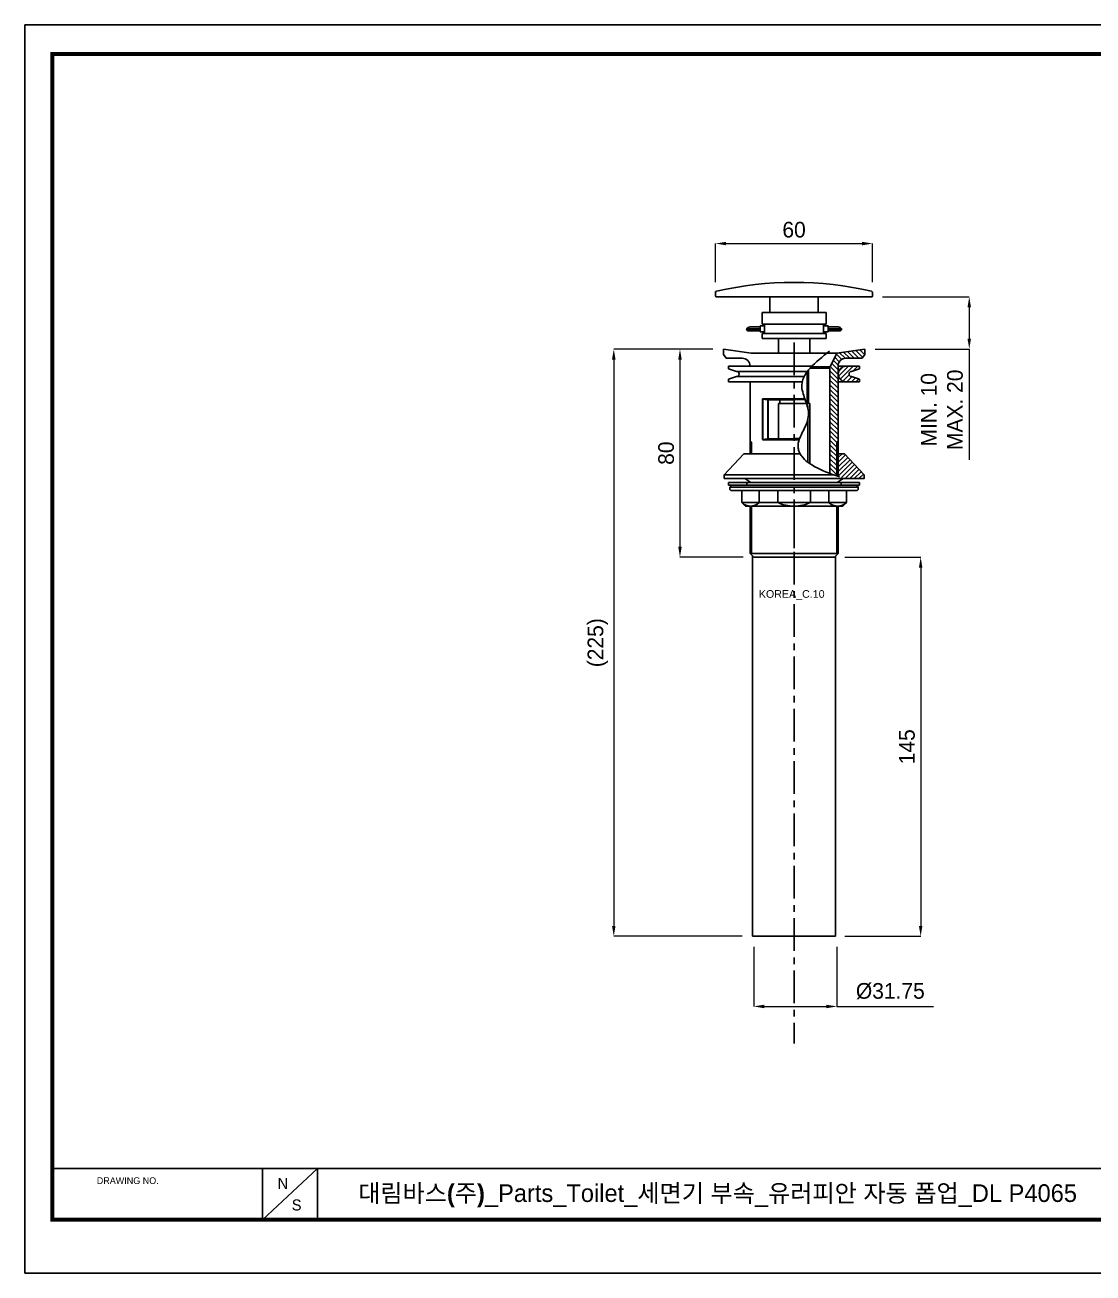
# Model space of a CAD drawing. Extents: x 0 to 651, y 0 to 477.
# Drawn here: x 0 to 408.1, y 0 to 477 of the extents above; entities that cross this region are included whole.
import ezdxf

# ---------------------------------------------------------------- set-up
doc = ezdxf.new("R2010")
doc.units = 0
doc.header["$LTSCALE"] = 10
doc.header["$MEASUREMENT"] = 0
doc.header["$PDMODE"] = 3
doc.header["$PDSIZE"] = -10
for name, pattern in [('CENTER', [2, 1.25, -0.25, 0.25, -0.25]), ('PHANTOM', [0.8, 0.45, -0.05, 0.1, -0.05, 0.1, -0.05]), ('PHANTOM2', [1.25, 0.625, -0.125, 0.125, -0.125, 0.125, -0.125])]:
    doc.linetypes.add(name, pattern=pattern)
doc.layers.get('0').update_dxf_attribs({"linetype": 'CONTINUOUS'})
doc.layers.get('DEFPOINTS').update_dxf_attribs({"linetype": 'CONTINUOUS'})
for name, color, linetype in [('1', 7, 'CONTINUOUS'), ('DEF_LAYER_ASSEM_MEMBER', 7, 'CONTINUOUS'), ('Layer 1', 7, 'CONTINUOUS'), ('Layer1', 1, 'CENTER'), ('Layer3', 2, 'CONTINUOUS')]:
    doc.layers.add(name, color=color, linetype=linetype)
doc.layers.add('외형선', color=3, linetype='CONTINUOUS', lineweight=30)
doc.styles.add('Daelim Dimension', font='')
doc.styles.get("Standard").update_dxf_attribs({"font": ''})
doc.styles.get('Daelim Dimension').set_extended_font_data('나눔고딕')
doc.styles.get('Standard').set_extended_font_data('GulimChe')
doc.dimstyles.new('DEFAULT', dxfattribs={"dimscale": 2, "dimtxt": 2, "dimasz": 2, "dimexe": 0, "dimexo": 2, "dimgap": 1, "dimtad": 1, "dimdec": 0, "dimzin": 9, "dimdsep": 46, "dimtxsty": 'Daelim Dimension', "dimcen": 0.5, "dimclrd": 5, "dimclre": 5, "dimclrt": 256, "dimadec": 1, "dimazin": 0, "dimtfac": 1, "dimtdec": 0, "dimtix": 1, "dimtmove": 0, "dimatfit": 3, "dimfxl": 1, "dimtolj": 1, "dimtzin": 1, "dimlwd": 9, "dimlwe": 9, "dimarcsym": 0})

# ---------------------------------------------------------------- blocks, each defined once
blk = doc.blocks.new('*D6')
at = {"color": 5, "lineweight": 9, "ltscale": 0.5, "transparency": 16777216}
for p, q in [((262.89, 353.11), (250.29, 353.11)), ((250.29, 349.11), (250.29, 277.59)), ((274.49, 273.59), (250.29, 273.59))]:
    blk.add_line(p, q, dxfattribs=at)
at = {"color": 5, "ltscale": 0.5, "transparency": 16777216}
for points in [[(249.62, 349.11), (250.95, 349.11), (250.29, 353.11)], [(249.62, 277.59), (250.95, 277.59), (250.29, 273.59)]]:
    blk.add_solid(points, dxfattribs=at)
at = {"layer": 'DEFPOINTS', "color": 0, "ltscale": 0.5, "transparency": 16777216}
for p in [(266.89, 353.11), (250.29, 273.59), (278.49, 273.59)]:
    blk.add_point(p, dxfattribs=at)
at = {"color": 7, "ltscale": 0.5, "transparency": 16777216, "insert": (245.02, 313.35), "char_height": 6, "attachment_point": 5, "rotation": 90, "style": 'Daelim Dimension'}
blk.add_mtext('\\A1;80', dxfattribs=at)
blk = doc.blocks.new('*D5')
at = {"color": 5, "lineweight": 9, "ltscale": 0.5, "transparency": 16777216}
for p, q in [((327.69, 373.11), (360.84, 373.11)), ((360.84, 369.11), (360.84, 357.11)), ((324.89, 353.11), (360.84, 353.11)), ((360.84, 353.11), (360.84, 310.74))]:
    blk.add_line(p, q, dxfattribs=at)
at = {"color": 5, "ltscale": 0.5, "transparency": 16777216}
for points in [[(360.17, 369.11), (361.5, 369.11), (360.84, 373.11)], [(360.17, 357.11), (361.5, 357.11), (360.84, 353.11)]]:
    blk.add_solid(points, dxfattribs=at)
at = {"layer": 'DEFPOINTS', "color": 0, "ltscale": 0.5, "transparency": 16777216}
for p in [(323.69, 373.11), (320.89, 353.11), (360.84, 353.11)]:
    blk.add_point(p, dxfattribs=at)
at = {"color": 7, "ltscale": 0.5, "transparency": 16777216, "insert": (350.39, 329.92), "char_height": 6, "attachment_point": 5, "rotation": 90, "style": 'Daelim Dimension'}
blk.add_mtext('\\A1;MIN. 10\\PMAX. 20', dxfattribs=at)
blk = doc.blocks.new('*D7')
at = {"color": 5, "lineweight": 9, "ltscale": 0.5, "transparency": 16777216}
for p, q in [((262.89, 353.11), (225, 353.11)), ((225, 349.11), (225, 132.69)), ((274.01, 128.69), (225, 128.69))]:
    blk.add_line(p, q, dxfattribs=at)
at = {"color": 5, "ltscale": 0.5, "transparency": 16777216}
for points in [[(224.33, 349.11), (225.67, 349.11), (225, 353.11)], [(224.33, 132.69), (225.67, 132.69), (225, 128.69)]]:
    blk.add_solid(points, dxfattribs=at)
at = {"layer": 'DEFPOINTS', "color": 0, "ltscale": 0.5, "transparency": 16777216}
for p in [(266.89, 353.11), (225, 128.69), (278.01, 128.69)]:
    blk.add_point(p, dxfattribs=at)
at = {"color": 7, "ltscale": 0.5, "transparency": 16777216, "insert": (218.89, 240.9), "char_height": 6, "attachment_point": 5, "rotation": 90, "style": 'Daelim Dimension'}
blk.add_mtext('\\A1;(225)', dxfattribs=at)
blk = doc.blocks.new('*D8')
at = {"color": 5, "lineweight": 9, "ltscale": 0.5, "transparency": 16777216}
for p, q in [((313.29, 273.59), (342.27, 273.59)), ((342.27, 269.59), (342.27, 132.69)), ((313.29, 128.69), (342.27, 128.69))]:
    blk.add_line(p, q, dxfattribs=at)
at = {"color": 5, "ltscale": 0.5, "transparency": 16777216}
for points in [[(341.6, 269.59), (342.93, 269.59), (342.27, 273.59)], [(341.6, 132.69), (342.93, 132.69), (342.27, 128.69)]]:
    blk.add_solid(points, dxfattribs=at)
at = {"layer": 'DEFPOINTS', "color": 0, "ltscale": 0.5, "transparency": 16777216}
for p in [(309.29, 273.59), (309.29, 128.69), (342.27, 128.69)]:
    blk.add_point(p, dxfattribs=at)
at = {"color": 7, "ltscale": 0.5, "transparency": 16777216, "insert": (337.04, 201.14), "char_height": 6, "attachment_point": 5, "rotation": 90, "style": 'Daelim Dimension'}
blk.add_mtext('\\A1;145', dxfattribs=at)
blk = doc.blocks.new('*D9')
at = {"color": 5, "lineweight": 9, "ltscale": 0.5, "transparency": 16777216}
for p, q in [((263.89, 378.74), (263.89, 393.45)), ((267.89, 393.45), (319.89, 393.45)), ((323.89, 378.74), (323.89, 393.45))]:
    blk.add_line(p, q, dxfattribs=at)
at = {"color": 5, "ltscale": 0.5, "transparency": 16777216}
for points in [[(267.89, 394.12), (267.89, 392.79), (263.89, 393.45)], [(319.89, 394.12), (319.89, 392.79), (323.89, 393.45)]]:
    blk.add_solid(points, dxfattribs=at)
at = {"layer": 'DEFPOINTS', "color": 0, "ltscale": 0.5, "transparency": 16777216}
for p in [(323.89, 393.45), (263.89, 374.74), (323.89, 374.74)]:
    blk.add_point(p, dxfattribs=at)
at = {"color": 7, "ltscale": 0.5, "transparency": 16777216, "insert": (293.89, 398.72), "char_height": 6, "attachment_point": 5, "style": 'Daelim Dimension'}
blk.add_mtext('\\A1;60', dxfattribs=at)
blk = doc.blocks.new('*D10')
at = {"color": 5, "lineweight": 9, "ltscale": 0.5, "transparency": 16777216}
for p, q in [((278.49, 124.69), (278.49, 101.89)), ((310.24, 124.69), (310.24, 101.89)), ((282.49, 101.89), (306.24, 101.89)), ((310.24, 101.89), (347.11, 101.89))]:
    blk.add_line(p, q, dxfattribs=at)
at = {"color": 5, "ltscale": 0.5, "transparency": 16777216}
for points in [[(282.49, 102.55), (282.49, 101.22), (278.49, 101.89)], [(306.24, 102.55), (306.24, 101.22), (310.24, 101.89)]]:
    blk.add_solid(points, dxfattribs=at)
at = {"layer": 'DEFPOINTS', "color": 0, "ltscale": 0.5, "transparency": 16777216}
for p in [(278.49, 128.69), (310.24, 128.69), (310.24, 101.89)]:
    blk.add_point(p, dxfattribs=at)
at = {"color": 7, "ltscale": 0.5, "transparency": 16777216, "insert": (330.67, 107.72), "char_height": 6, "attachment_point": 5, "style": 'Daelim Dimension'}
blk.add_mtext('\\A1;%%c31.75', dxfattribs=at)

msp = doc.modelspace()

# ---------------------------------------------------------------- hatches: boundary and pattern name
at = {"layer": '1'}
h = msp.add_hatch(dxfattribs=at)
h.set_pattern_fill('ANSI31', color=256, scale=10, angle=90)
h.set_pattern_definition([(135, (259.4752, 78.2379), (-0.8838835, -0.8838835), [])])
edge = h.paths.add_edge_path()
edge.add_line((310.687, 340.606), (310.687, 346.606))
edge.add_arc((313.687, 346.606), 3, 90.18274, 180, ccw=False)
edge.add_line((313.677, 349.606), (319.887, 349.606))
edge.add_line((319.887, 349.606), (320.887, 351.106))
edge.add_line((320.887, 351.106), (320.887, 353.106))
edge.add_line((320.887, 353.106), (310.278, 351.606))
edge.add_line((310.278, 351.606), (307.68, 346.315))
edge.add_arc((308.578, 345.874), 1, 153.85316, 180)
edge.add_line((307.578, 345.874), (307.578, 305.604))
edge.add_spline(control_points=[(307.578, 305.604), (308.026, 305.436), (308.481, 305.27), (308.944, 305.106)], knot_values=[59.3733795, 59.3733795, 59.3733795, 59.3733795, 60.5165772, 60.5165772, 60.5165772, 60.5165772], degree=3, periodic=0)
edge.add_spline(control_points=[(308.944, 305.106), (309.353, 304.962), (309.767, 304.819), (310.187, 304.677)], knot_values=[60.5165772, 60.5165772, 60.5165772, 60.5165772, 61.5254976, 61.5254976, 61.5254976, 61.5254976], degree=3, periodic=0)
edge.add_line((310.187, 304.677), (310.187, 317.606))
edge.add_line((310.187, 317.606), (310.687, 318.106))
edge.add_line((310.687, 318.106), (310.687, 340.606))
h = msp.add_hatch(dxfattribs=at)
h.set_pattern_fill('ANSI31', color=256, scale=10)
h.set_pattern_definition([(45, (-1029.8108, 552.4247), (-0.8838835, 0.8838835), [])])
edge = h.paths.add_edge_path()
edge.add_line((315.887, 344.606), (318.887, 345.606))
edge.add_line((318.887, 345.606), (318.887, 346.606))
edge.add_line((318.887, 346.606), (313.787, 346.606))
edge.add_spline(control_points=[(313.787, 346.606), (307.787, 346.606), (307.787, 340.606), (313.787, 340.606)], knot_values=[0, 0, 0, 0, 1, 1, 1, 1], weights=[1, 0.3333333, 0.3333333, 1], degree=3, periodic=0)
edge.add_line((313.787, 340.606), (318.887, 340.606))
edge.add_line((318.887, 340.606), (318.887, 341.606))
edge.add_line((318.887, 341.606), (315.887, 342.606))
edge.add_arc((315.887, 343.606), 1, 90, 270, ccw=False)
h = msp.add_hatch(dxfattribs=at)
h.set_pattern_fill('ANSI31', color=256, scale=10)
h.set_pattern_definition([(45, (259.4752, 78.2379), (-0.8838835, 0.8838835), [])])
edge = h.paths.add_edge_path()
edge.add_line((313.137, 313.106), (310.787, 313.106))
edge.add_line((310.787, 313.106), (310.787, 304.477))
edge.add_spline(control_points=[(310.787, 304.477), (311.679, 304.181), (312.593, 303.891), (313.523, 303.606)], knot_values=[62.0040833, 62.0040833, 62.0040833, 62.0040833, 64.1281314, 64.1281314, 64.1281314, 64.1281314], degree=3, periodic=0)
edge.add_line((313.523, 303.606), (320.637, 303.606))
edge.add_line((320.637, 303.606), (320.637, 305.106))
edge.add_line((320.637, 305.106), (313.137, 313.106))

# ---------------------------------------------------------------- linework, layer by layer
at = {"color": 6, "linetype": 'PHANTOM'}
msp.add_line((263.887, 374.931), (263.887, 375.134), dxfattribs=at)
for p, q in [((263.887, 374.737), (263.887, 373.306)), ((323.687, 373.106), (264.087, 373.106)), ((266.247, 373.106), (293.887, 373.106)), ((284.637, 367.106), (284.637, 373.106)), ((303.137, 367.106), (303.137, 373.106)), ((323.887, 373.306), (323.887, 374.737)), ((275.637, 360.606), (275.781, 360.856)), ((276.137, 360.106), (275.637, 360.606)), ((275.637, 360.606), (280.887, 360.606)), ((275.781, 360.856), (280.887, 360.856)), ((280.887, 360.106), (276.137, 360.106)), ((311.992, 360.856), (306.887, 360.856)), ((312.137, 360.606), (306.887, 360.606)), ((306.887, 360.106), (311.637, 360.106)), ((311.637, 360.106), (312.137, 360.606)), ((312.137, 360.606), (311.992, 360.856)), ((266.887, 352.106), (266.887, 353.106)), ((266.887, 353.106), (277.496, 351.606)), ((320.887, 353.106), (310.278, 351.606)), ((277.496, 351.606), (310.278, 351.606)), ((280.637, 351.606), (307.137, 351.606)), ((268.887, 302.106), (268.887, 301.106)), ((268.887, 302.106), (318.887, 302.106)), ((268.887, 301.106), (318.887, 301.106)), ((275.887, 302.106), (275.887, 301.106)), ((311.887, 302.106), (311.887, 301.106)), ((318.887, 302.106), (318.887, 301.106)), ((269.787, 299.106), (269.387, 299.506)), ((317.987, 299.106), (318.387, 299.506))]:
    msp.add_line(p, q)
at = {"color": 1, "linetype": 'CENTER'}
msp.add_line((293.887, 355.606), (293.887, 87.776), dxfattribs=at)
at = {"color": 5}
msp.add_line((10.468, 39.967), (534.655, 39.967), dxfattribs=at)
at = {"color": 5, "ltscale": 40}
for p, q in [((90.819, 39.967), (90.819, 20.351)), ((90.819, 39.967), (90.819, 20.351)), ((111.813, 39.967), (90.819, 20.351)), ((111.813, 39.967), (90.819, 20.351)), ((111.813, 39.967), (111.813, 20.351)), ((111.813, 39.967), (111.813, 20.351))]:
    msp.add_line(p, q, dxfattribs=at)
at = {"ltscale": 0.5}
msp.add_line((10.468, 20.425), (10.468, 20.425), dxfattribs=at)
msp.add_lwpolyline([(0, 0), (651, 0), (651, 477), (0, 477)], close=True, dxfattribs=at)
at = {"color": 5, "linetype": 'ByBlock', "lineweight": 200, "const_width": 1.5}
msp.add_lwpolyline([(10.468, 20.425), (640.468, 20.425), (640.468, 465.925), (10.468, 465.925)], close=True, dxfattribs=at)
for centre, radius, start, end in [((293.887, 247.285), 131.321, 76.96782, 103.03218), ((264.387, 374.737), 0.5, 103.03218, 180), ((264.087, 373.306), 0.2, 180, 270), ((323.387, 374.737), 0.5, 0, 76.96782), ((323.687, 373.306), 0.2, 270, 0), ((277.08, 360.106), 1.5, 90, 150), ((310.693, 360.106), 1.5, 30, 90), ((271.887, 343.606), 1, 270, 90), ((315.887, 343.606), 1, 90, 270)]:
    msp.add_arc(centre, radius, start, end)
at = {"color": 6, "linetype": 'PHANTOM'}
msp.add_arc((293.887, 247.285), 131.321, 103.11281, 103.20566, dxfattribs=at)
for points in [[(277.083, 361.606), (277.084, 361.606), (277.087, 361.606), (277.14, 361.606), (277.24, 361.606), (277.396, 361.606), (277.603, 361.606), (277.859, 361.606), (278.164, 361.606), (278.516, 361.606), (279.449, 361.606), (279.854, 361.606), (280.274, 361.606), (280.625, 361.606), (280.834, 361.606), (280.887, 361.606)], [(310.69, 361.606), (310.689, 361.606), (310.687, 361.606), (310.633, 361.606), (310.533, 361.606), (310.377, 361.606), (310.17, 361.606), (309.914, 361.606), (309.61, 361.606), (309.257, 361.606), (308.324, 361.606), (307.92, 361.606), (307.5, 361.606), (307.149, 361.606), (306.939, 361.606), (306.887, 361.606)]]:
    msp.add_open_spline(points, degree=3, knots=[0, 0, 0, 0, 0.03073686, 0.06953322, 0.1139138, 0.15816539, 0.20242789, 0.24682489, 0.29112702, 0.33536736, 0.3796861, 0.41853197, 0.45726273, 0.49597183, 0.50867167, 0.50867167, 0.50867167, 0.50867167])
at = {"color": 7, "linetype": 'Continuous'}
msp.add_rational_spline([(313.787, 346.606), (307.787, 346.606), (307.787, 340.606), (313.787, 340.606)], [1, 0.3333333333, 0.3333333333, 1], degree=3, dxfattribs=at)
at = {"layer": '1'}
for p, q in [((281.637, 367.106), (281.637, 362.606)), ((281.637, 367.106), (306.137, 367.106)), ((306.137, 362.606), (281.637, 362.606)), ((282.637, 362.606), (282.637, 359.106)), ((305.137, 362.606), (305.137, 359.106)), ((306.137, 367.106), (306.137, 362.606)), ((280.887, 362.056), (280.887, 359.656)), ((282.637, 362.056), (280.887, 362.056)), ((282.637, 359.656), (280.887, 359.656)), ((281.637, 359.106), (281.637, 357.106)), ((306.137, 359.106), (281.637, 359.106)), ((305.137, 362.056), (306.887, 362.056)), ((305.137, 359.656), (306.887, 359.656)), ((306.137, 359.106), (306.137, 357.106)), ((306.887, 362.056), (306.887, 359.656)), ((306.137, 357.106), (281.637, 357.106)), ((287.887, 357.106), (287.887, 351.606)), ((287.887, 357.106), (299.887, 357.106)), ((299.887, 357.106), (299.887, 351.606)), ((271.887, 344.606), (268.887, 345.606)), ((298.885, 344.491), (298.885, 332.34)), ((299.385, 345.136), (299.385, 332.34)), ((318.887, 346.606), (310.687, 346.606)), ((315.887, 344.606), (318.887, 345.606)), ((271.887, 342.606), (268.887, 341.606)), ((318.887, 340.606), (310.687, 340.606)), ((315.887, 342.606), (318.887, 341.606)), ((288.388, 333.906), (288.388, 332.34)), ((293.887, 332.34), (287.888, 332.34)), ((287.888, 332.34), (287.888, 318.806)), ((293.887, 332.34), (298.618, 332.34)), ((298.618, 332.34), (299.885, 332.34)), ((298.863, 331.54), (299.185, 331.54)), ((299.185, 330.236), (299.185, 331.54)), ((299.885, 332.34), (299.885, 309.694)), ((299.185, 326.452), (299.185, 309.841)), ((310.187, 317.606), (310.687, 317.606)), ((310.787, 313.106), (310.787, 304.477))]:
    msp.add_line(p, q, dxfattribs=at)
at = {"layer": '1', "color": 6, "linetype": 'PHANTOM2', "ltscale": 10}
msp.add_spline([(307.468, 352.321), (296.857, 338.662), (299.383, 327.827), (295.687, 317.976), (322.74, 300.971)], degree=3, dxfattribs=at)
at = {"layer": 'DEF_LAYER_ASSEM_MEMBER', "color": 7, "linetype": 'Continuous'}
for p, q in [((307.68, 346.315), (310.278, 351.606)), ((300.018, 345.874), (307.578, 345.874)), ((300.425, 346.315), (307.68, 346.315)), ((307.578, 305.604), (307.578, 345.874)), ((310.687, 340.606), (310.687, 346.606))]:
    msp.add_line(p, q, dxfattribs=at)
at = {"layer": 'Layer 1'}
for p, q in [((320.887, 353.106), (320.887, 351.106)), ((266.887, 352.106), (266.887, 351.106)), ((266.887, 351.106), (267.887, 349.606)), ((274.087, 349.606), (267.887, 349.606)), ((277.887, 351.606), (293.887, 351.606)), ((309.887, 351.606), (293.887, 351.606)), ((313.687, 349.606), (319.887, 349.606)), ((320.887, 351.106), (319.887, 349.606)), ((268.887, 346.606), (268.887, 345.606)), ((268.887, 346.606), (300.705, 346.606)), ((271.887, 344.606), (293.887, 344.606)), ((277.087, 346.606), (293.887, 346.606)), ((300.705, 346.606), (293.887, 346.606)), ((298.971, 344.606), (293.887, 344.606)), ((318.887, 346.606), (318.887, 345.606)), ((268.887, 341.606), (268.887, 340.606)), ((268.887, 340.606), (297.014, 340.606)), ((271.887, 342.606), (293.887, 342.606)), ((277.087, 340.606), (277.087, 313.106)), ((297.724, 342.606), (293.887, 342.606)), ((310.687, 340.606), (310.687, 313.106)), ((310.687, 340.606), (310.687, 304.51)), ((318.887, 341.606), (318.887, 340.606)), ((274.637, 313.106), (267.137, 305.106)), ((274.637, 313.106), (296.184, 313.106)), ((310.687, 313.106), (313.137, 313.106)), ((313.137, 313.106), (320.637, 305.106)), ((267.137, 305.106), (267.137, 303.606)), ((267.137, 305.106), (293.887, 305.106)), ((267.137, 303.606), (293.887, 303.606)), ((269.387, 300.406), (270.087, 301.106)), ((293.887, 301.106), (270.087, 301.106)), ((275.137, 303.606), (277.387, 302.106)), ((277.387, 302.106), (310.387, 302.106)), ((308.944, 305.106), (293.887, 305.106)), ((320.637, 303.606), (293.887, 303.606)), ((317.687, 301.106), (293.887, 301.106)), ((312.637, 303.606), (310.387, 302.106)), ((312.637, 303.606), (320.637, 303.606)), ((318.387, 300.406), (317.687, 301.106)), ((320.637, 305.106), (320.637, 303.606)), ((269.387, 299.506), (269.387, 300.406)), ((269.387, 300.406), (293.887, 300.406)), ((273.887, 299.106), (269.787, 299.106)), ((269.787, 299.106), (293.887, 299.106)), ((273.887, 294.506), (273.887, 299.106)), ((280.555, 294.506), (280.555, 299.106)), ((287.642, 294.506), (287.642, 299.106)), ((318.387, 300.406), (293.887, 300.406)), ((317.987, 299.106), (293.887, 299.106)), ((300.132, 294.506), (300.132, 299.106)), ((307.219, 294.506), (307.219, 299.106)), ((313.887, 294.506), (313.887, 299.106)), ((318.387, 299.506), (318.387, 300.406)), ((275.287, 293.106), (273.887, 294.506)), ((273.887, 294.506), (293.887, 294.506)), ((293.887, 293.106), (275.287, 293.106)), ((277.087, 293.106), (277.087, 274.988)), ((313.887, 294.506), (293.887, 294.506)), ((307.219, 293.106), (293.887, 293.106)), ((312.487, 293.106), (307.219, 293.106)), ((310.687, 293.106), (310.687, 274.988)), ((312.487, 293.106), (313.887, 294.506)), ((277.087, 274.988), (278.487, 273.588)), ((277.087, 274.988), (310.687, 274.988)), ((278.012, 274.063), (278.012, 128.688)), ((278.487, 273.588), (309.287, 273.588)), ((310.687, 274.988), (309.287, 273.588)), ((309.712, 274.014), (309.762, 128.688)), ((278.012, 128.688), (309.762, 128.688))]:
    msp.add_line(p, q, dxfattribs=at)
for centre, radius, start, end in [((274.087, 346.606), 3, 0, 90), ((313.687, 346.606), 3, 90, 180), ((277.221, 297.776), 4.67, 224.4433, 315.5567), ((293.887, 307.735), 14.629, 244.72872, 270), ((293.887, 307.735), 14.629, 270, 295.27128), ((310.553, 297.776), 4.67, 224.4433, 315.5567)]:
    msp.add_arc(centre, radius, start, end, dxfattribs=at)
at = {"layer": 'Layer1'}
msp.add_line((293.887, 277.088), (293.887, 293.788), dxfattribs=at)
at = {"layer": 'Layer3'}
for p, q in [((277.087, 318.106), (277.587, 317.606)), ((277.587, 317.606), (277.587, 313.106)), ((310.687, 318.106), (310.187, 317.606)), ((310.687, 318.106), (310.187, 317.606)), ((310.187, 317.606), (310.187, 313.106)), ((310.187, 317.606), (310.187, 304.677)), ((277.587, 293.106), (277.587, 274.988)), ((310.187, 293.106), (310.187, 274.988))]:
    msp.add_line(p, q, dxfattribs=at)
at = {"layer": '외형선', "ltscale": 0.5}
for p, q in [((281.887, 334.106), (298.012, 334.106)), ((281.887, 334.106), (281.887, 318.606)), ((281.887, 334.106), (283.887, 333.906)), ((283.887, 333.906), (283.887, 318.806)), ((283.887, 333.906), (293.887, 333.906)), ((298.083, 333.906), (293.887, 333.906)), ((281.887, 318.606), (283.887, 318.806)), ((281.887, 318.606), (295.887, 318.606)), ((283.887, 318.806), (293.887, 318.806)), ((295.96, 318.806), (293.887, 318.806))]:
    msp.add_line(p, q, dxfattribs=at)

# ---------------------------------------------------------------- texts
at = {"color": 5, "ltscale": 40, "style": 'Daelim Dimension'}
msp.add_text('DRAWING NO.', height=2.56901, dxfattribs=at).set_placement((27.441, 34.032))
at = {"char_height": 4.204, "width": 5.86731, "attachment_point": 1, "style": 'Daelim Dimension'}
for s, insert in [('N', (96.529, 36.289)), ('S', (101.935, 28.112))]:
    msp.add_mtext(s, dxfattribs=dict(at, insert=insert))
at = {"color": 2, "insert": (127.34, 33.921), "char_height": 6.75663, "width": 305.05268, "attachment_point": 1, "style": 'Daelim Dimension'}
msp.add_mtext('{\\fPretendard Variable SemiBold|b0|i0|c129|p2;대림바스(주)}_Parts_Toilet_세면기 부속_유러피안 자동 폽업_DL P4065', dxfattribs=at)
at = {"layer": '1', "insert": (280.431, 260.992), "char_height": 2.916, "attachment_point": 1}
msp.add_mtext_dynamic_manual_height_columns('{\\fSwis721 BlkOul BT|b0|i0|c0|p82;KOREA_C.10}', width=20.43066, gutter_width=10.65, heights=[0], dxfattribs=at)

# ---------------------------------------------------------------- dimensions: what is measured, and where the dimension line sits
at = {"ltscale": 0.5}
dim = msp.add_linear_dim(base=(323.887, 393.454), p1=(263.887, 374.737), p2=(323.887, 374.737), dimstyle='DEFAULT', override={"dimtxt": 3, "dimclrt": 7}, dxfattribs=at)
dim.commit()
dim.dimension.update_dxf_attribs({"geometry": '*D9', "text_midpoint": (293.887, 398.72)})
dim = msp.add_linear_dim(base=(360.838, 353.106), p1=(323.687, 373.106), p2=(320.887, 353.106), angle=90, text='MIN. 10\\PMAX. <>', dimstyle='DEFAULT', override={"dimtxt": 3, "dimclrt": 7}, dxfattribs=at)
dim.commit()
dim.dimension.update_dxf_attribs({"geometry": '*D5', "text_midpoint": (360.838, 329.922), "dimtype": 160})
dim = msp.add_linear_dim(base=(225, 128.688), p1=(266.887, 353.106), p2=(278.012, 128.688), angle=90, text='(225)', dimstyle='DEFAULT', override={"dimtxt": 3, "dimclrt": 7}, dxfattribs=at)
dim.commit()
dim.dimension.update_dxf_attribs({"geometry": '*D7', "text_midpoint": (218.889, 240.897)})
for base, p1, p2, picture, middle in [((250.287, 273.588), (266.887, 353.106), (278.487, 273.588), '*D6', (245.021, 313.347)), ((342.267, 128.688), (309.287, 273.588), (309.287, 128.688), '*D8', (337.035, 201.138))]:
    dim = msp.add_linear_dim(base=base, p1=p1, p2=p2, angle=90, dimstyle='DEFAULT', override={"dimtxt": 3, "dimclrt": 7}, dxfattribs=at)
    dim.commit()
    dim.dimension.update_dxf_attribs({"geometry": picture, "text_midpoint": middle})
dim = msp.add_linear_dim(base=(310.237, 101.888), p1=(278.487, 128.688), p2=(310.237, 128.688), text='%%c<>', dimstyle='DEFAULT', override={"dimtxt": 3, "dimdec": 2, "dimclrt": 7}, dxfattribs=at)
dim.commit()
dim.dimension.update_dxf_attribs({"geometry": '*D10', "text_midpoint": (330.674, 101.888), "dimtype": 160})

doc.saveas('drawing.dxf')
